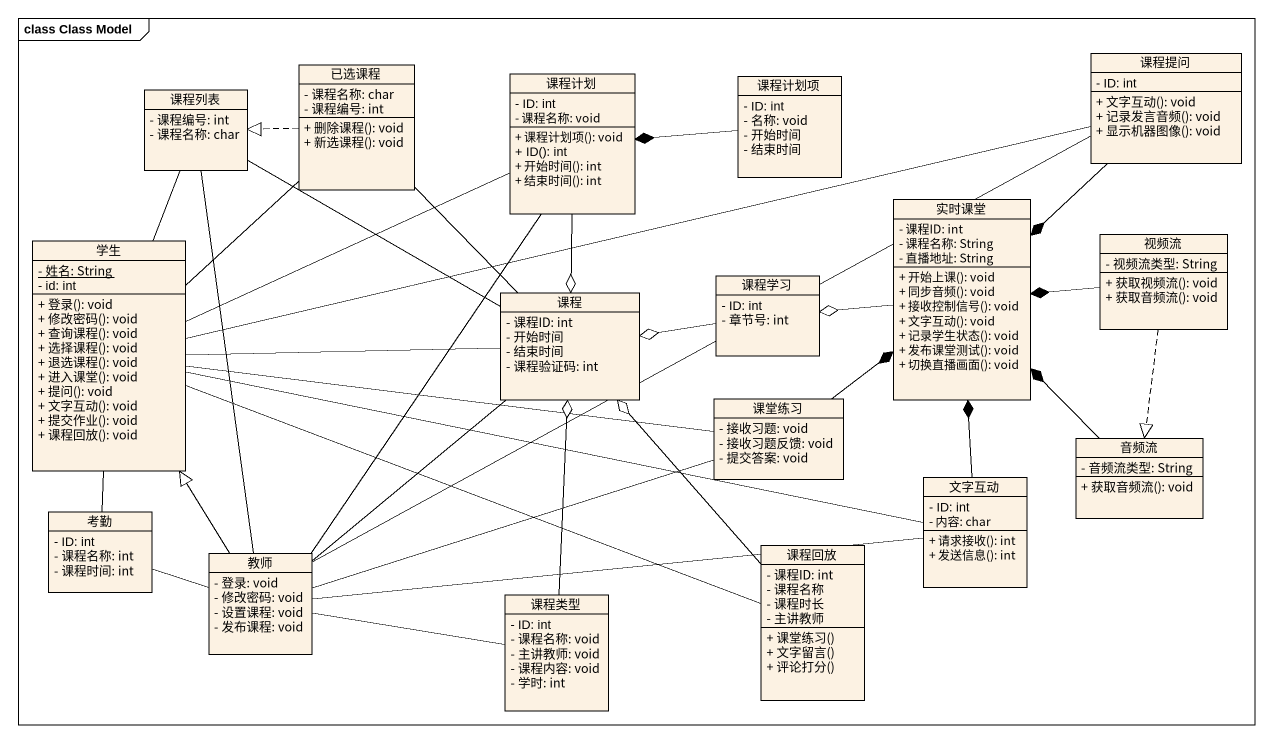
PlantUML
@startuml
mainframe class Class Model
hide circle
hide empty members
skinparam classAttributeIconSize 0
class 已选课程 {
  - 课程名称: char
  - 课程编号: int
  + 删除课程(): void
  + 新选课程(): void
}
class 课程提问 {
  - ID: int
  + 文字互动(): void
  + 记录发言音频(): void
  + 显示机器图像(): void
}
class 课程列表 {
  - 课程编号: int
  - 课程名称: char
}
class 课程计划 {
  - ID: int
  - 课程名称: void
  + 课程计划项(): void
  + ID(): int
  + 开始时间(): int
  + 结束时间(): int
}
class 课程计划项 {
  - ID: int
  - 名称: void
  - 开始时间
  - 结束时间
}
class 实时课堂 {
  - 课程ID: int
  - 课程名称: String
  - 直播地址: String
  + 开始上课(): void
  + 同步音频(): void
  + 接收控制信号(): void
  + 文字互动(): void
  + 记录学生状态(): void
  + 发布课堂测试(): void
  + 切换直播画面(): void
}
class 学生 {
  {static} - 姓名: String
  - id: int
  + 登录(): void
  + 修改密码(): void
  + 查询课程(): void
  + 选择课程(): void
  + 退选课程(): void
  + 进入课堂(): void
  + 提问(): void
  + 文字互动(): void
  + 提交作业(): void
  + 课程回放(): void
}
class 课程学习 {
  - ID: int
  - 章节号: int
}
class 视频流 {
  - 视频流类型: String
  + 获取视频流(): void
  + 获取音频流(): void
}
class 课程 {
  - 课程ID: int
  - 开始时间
  - 结束时间
  - 课程验证码: int
}
class 课堂练习 {
  - 接收习题: void
  - 接收习题反馈: void
  - 提交答案: void
}
class 文字互动 {
  - ID: int
  - 内容: char
  + 请求接收(): int
  + 发送信息(): int
}
class 音频流 {
  - 音频流类型: String
  + 获取音频流(): void
}
class 考勤 {
  - ID: int
  - 课程名称: int
  - 课程时间: int
}
class 教师 {
  - 登录: void
  - 修改密码: void
  - 设置课程: void
  - 发布课程: void
}
class 课程回放 {
  - 课程ID: int
  - 课程名称
  - 课程时长
  - 主讲教师
  + 课堂练习()
  + 文字留言()
  + 评论打分()
}
class 课程类型 {
  - ID: int
  - 课程名称: void
  - 主讲教师: void
  - 课程内容: void
  - 学时: int
}
已选课程 .left.|> 课程列表
已选课程 -- 课程
课程提问 --* 实时课堂
课程列表 -right- 课程
课程计划 --o 课程
课程计划项 -left-* 课程计划
实时课堂 -left-o 课程学习
学生 -up- 已选课程
学生 -right- 课程提问
学生 -up- 课程列表
学生 -right- 课程计划
学生 -right- 课程
学生 -right- 课堂练习
学生 -right- 文字互动
学生 -right- 课程回放
课程学习 -left-o 课程
视频流 -left-* 实时课堂
视频流 ..|> 音频流
课堂练习 -up-* 实时课堂
文字互动 -up-* 实时课堂
音频流 -up-* 实时课堂
考勤 -up- 学生
考勤 -right- 教师
教师 -right- 课程提问
教师 -up- 课程列表
教师 -up- 课程计划
教师 -up-|> 学生
教师 -up- 课程
教师 -right- 课堂练习
教师 -right- 文字互动
教师 -right- 课程类型
课程回放 -up-o 课程
课程类型 -up-o 课程
@enduml
